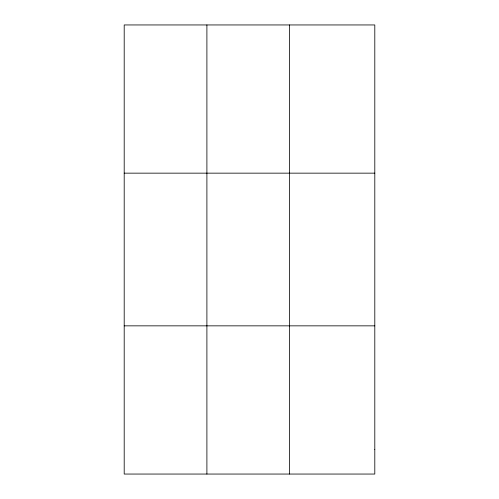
<?xml version="1.0" encoding="UTF-8"?>
<svg xmlns="http://www.w3.org/2000/svg" width="499" height="499" viewBox="0 0 499 499"><rect width="100%" height="100%" fill="white"/><g stroke="black" fill="none" stroke-linecap="round" stroke-linejoin="round"><path stroke-width="0.75" d="M206.898 474.05L206.898 24.95M289.595 474.05L289.595 24.95M124.201 173.153L374.799 173.153M124.201 325.847L374.799 325.847M374.799 449.349L374.799 474.05L124.201 474.05L124.201 24.95L374.799 24.95L374.799 449.349"/></g></svg>
